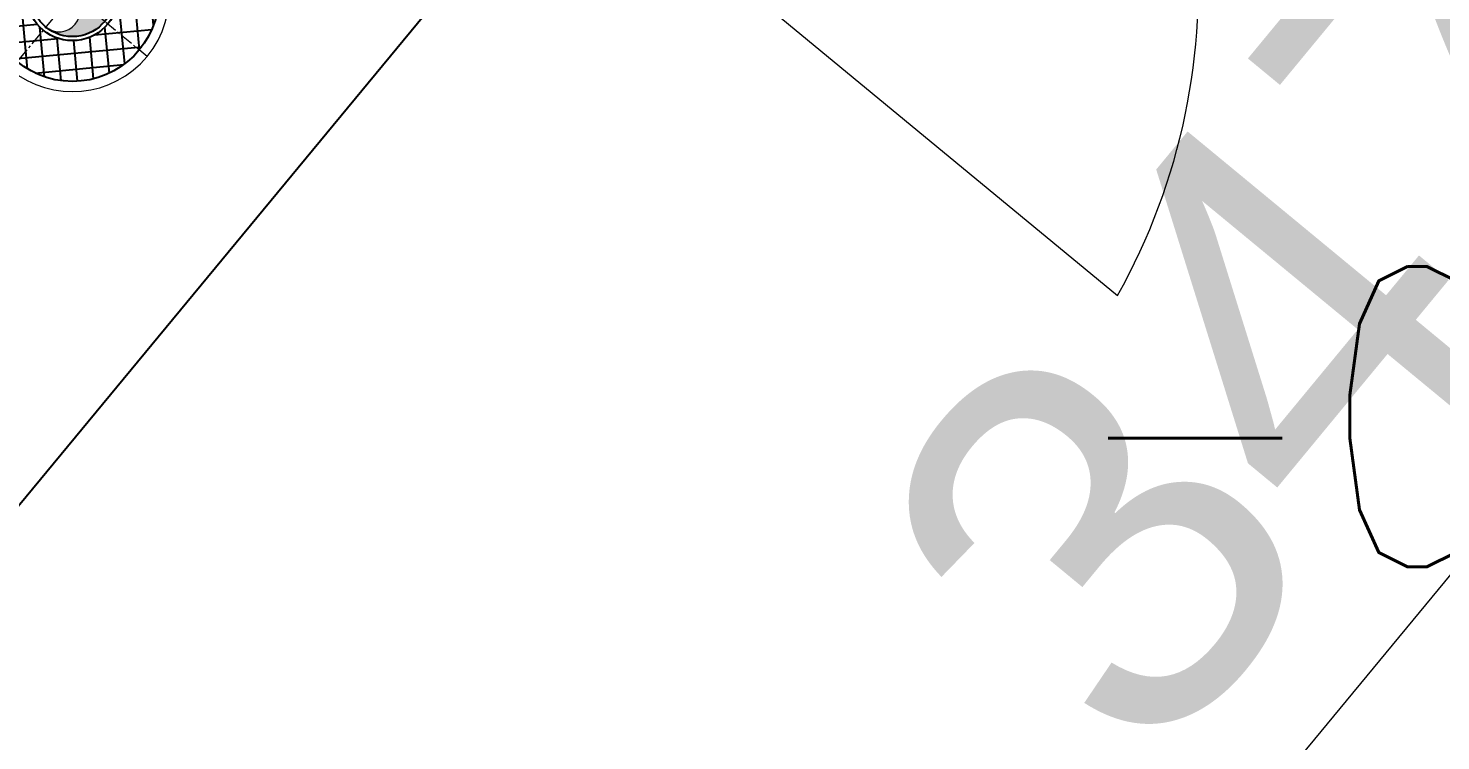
# Model space of a CAD drawing. Header units: millimetres. Extents: x -361681467 to 361175952, y -1292982 to 1550216.
# Drawn here: x -101639 to -100254, y 111462 to 112161 of the extents above; entities that cross this region are included whole.
import ezdxf
from ezdxf.enums import TextEntityAlignment as Align
from ezdxf.xclip import XClip

# ---------------------------------------------------------------- set-up
doc = ezdxf.new("R2010")
doc.units = ezdxf.units.MM
doc.header["$MEASUREMENT"] = 0
doc.header["$XCLIPFRAME"] = 0
doc.set_wipeout_variables(frame=1)
doc.linetypes.add('CENTER', pattern=[2, 1.25, -0.25, 0.25, -0.25])
for name, color, linetype, lineweight in [('KT-Chuviet', 255, 'Continuous', 15), ('KT-Net thay', 7, 'Continuous', 15), ('KT-Net truc', 18, 'Continuous', 15), ('SPE-MEP-HVAC', 140, 'Continuous', 0), ('SPE-MEP-M-SLAB OPENING', 4, 'Continuous', 0), ('SPE-MEP-Plumbing', 90, 'Continuous', 0)]:
    doc.layers.add(name, color=color, linetype=linetype, lineweight=lineweight)
for name, color, linetype in [('M-CHILLEDWTR-35CHW', 63, 'CHW'), ('M-GENERAL-15', 6, 'Continuous'), ('SPE-MEP-General', 71, 'Continuous'), ('Xref_NT1+NT2_MBDV Cot vach_220729$0$ccu12-Thay', 7, 'Continuous')]:
    doc.layers.add(name, color=color, linetype=linetype)
doc.styles.add('font unicode ccu', font='arial.ttf')
doc.styles.add('ROMANS', font='ROMANS.SHX')
doc.styles.get("Standard").update_dxf_attribs({"font": 'arial.ttf'})
doc.linetypes.add('CHW', pattern='A,10,-3.4,["CHW",Standard,S=1.8,R=0,X=-2.8,Y=-0.77],-3.4', length=16.8)
doc.dimstyles.new('SPE-DIM150', dxfattribs={"dimscale": 150, "dimtxt": 2.5, "dimasz": 2.5, "dimexe": 1.25, "dimexo": 0.625, "dimtad": 1, "dimdec": 0, "dimtxsty": 'Standard', "dimcen": 2.5, "dimadec": 0, "dimazin": 0, "dimtfac": 1, "dimtdec": 0, "dimtmove": 0, "dimatfit": 3, "dimldrblk": 'CLOSEDBLANK', "dimfxl": 1, "dimarcsym": 0})

# ---------------------------------------------------------------- blocks, each defined once
blk = doc.blocks.new('TAG CAO DO SAN')
at = {"layer": 'KT-Net thay', "flags": 128}
blk.add_lwpolyline([(1526701.778855525, -266095.2298759429), (1526701.778855525, -266566.6584041911), (1527644.63591202, -266566.6584041911), (1527644.63591202, -266095.2298759429)], close=True, dxfattribs=at)
blk.add_wipeout([(1526701.778855525, -266095.2298759429), (1527644.6359120198, -266095.2298759429), (1527644.6359120198, -266566.65840419114), (1526701.778855525, -266566.65840419114)]).dxf.layer = 'KT-Net thay'
at = {"layer": 'KT-Chuviet', "color": 31, "style": 'font unicode ccu', "width": 0.75}
blk.add_attdef('TÊNPHÒNG', text='', height=117.85713, dxfattribs=at).set_placement((1527175.308820772, -266213.4467624734), align=Align.MIDDLE_CENTER)
at = {"layer": 'KT-Chuviet', "color": 31, "ltscale": 15, "style": 'ROMANS', "width": 0.75, "flags": 8}
blk.add_attdef('CAO-DO', (1527091.943339912, -266507.7298381611), '', height=117.8571320618522, dxfattribs=at)
blk = doc.blocks.new('CHILLED-DN80')
at = {"layer": 'M-CHILLEDWTR-35CHW'}
for points in [[(-120, -90), (-79, -90, 1)], [(120.0000000000002, -90), (161.0000000000002, -90, 1)], [(-120.0000000000002, -131), (-120.0000000000002, -90, -1), (-161, -90, 0.4142135623730934)], [(-79, -90), (-120.0000000000002, -90), (-120.0000000000002, -131, 0.4142135623730966)], [(120, -131), (120, -90, -1), (79.00000000000024, -90, 0.4142135623730934)], [(161.0000000000002, -90), (120, -90), (120, -131, 0.4142135623730966)]]:
    blk.add_hatch(color=256, dxfattribs=at).paths.add_polyline_path(points)
at = {"layer": 'M-GENERAL-15'}
h = blk.add_hatch(dxfattribs=at)
h.set_pattern_fill('ANSI37', color=256, scale=5, style=0)
h.set_pattern_definition([(45, (479.9999999999998, 1382.5), (-11.22532015133644, 11.22532015133644), []), (135, (479.9999999999998, 1382.5), (-11.22532015133644, -11.22532015133644), [])])
edge = h.paths.add_edge_path()
edge.add_arc((-120, -90), 85, 0, 360)
edge = h.paths.add_edge_path(flags=17)
edge.add_arc((-120, -90), 45, 0, 360)
h = blk.add_hatch(dxfattribs=at)
h.set_pattern_fill('ANSI37', color=256, scale=5, style=0)
h.set_pattern_definition([(135, (-479.9999999999998, 1382.5), (11.22532015133644, 11.22532015133644), []), (45, (-479.9999999999998, 1382.5), (11.22532015133644, -11.22532015133644), [])])
edge = h.paths.add_edge_path()
edge.add_arc((120, -90), 85, 0, 360)
edge = h.paths.add_edge_path(flags=17)
edge.add_arc((120, -90), 45, 0, 360)
for p, q in [((255, 70), (-255, 70)), ((-255, -5), (-255, 70)), ((255, -5), (255, 70)), ((255, 65), (-255, 65)), ((-205.0153557292651, 30.38648551199913), (-215.0153557292652, 30.38648551199913)), ((-215.0153557292652, 17.88648551199912), (-215.0153557292652, 30.38648551199913)), ((-205.0153557292651, 17.88648551199912), (-205.0153557292651, 30.38648551199913)), ((-25.01535572926514, 30.38648551199913), (-35.01535572926514, 30.38648551199913)), ((-35.01535572926514, 17.88648551199912), (-35.01535572926514, 30.38648551199913)), ((-25.01535572926514, 17.88648551199912), (-25.01535572926514, 30.38648551199913)), ((25.01535572926514, 30.38648551199913), (35.01535572926514, 30.38648551199913)), ((25.01535572926514, 17.88648551199912), (25.01535572926514, 30.38648551199913)), ((35.01535572926514, 17.88648551199912), (35.01535572926514, 30.38648551199913)), ((205.0153557292651, 30.38648551199913), (215.0153557292652, 30.38648551199913)), ((205.0153557292651, 17.88648551199912), (205.0153557292651, 30.38648551199913)), ((215.0153557292652, 17.88648551199912), (215.0153557292652, 30.38648551199913)), ((-225, 17.88648551199912), (-225, 2.886485511999127)), ((-195, 17.88648551199912), (-225, 17.88648551199912)), ((-205.0153557292651, 26.14868763311279), (-215.0153557292652, 26.14868763311279)), ((-205.0153557292651, 22.0505446664265), (-215.0153557292652, 22.0505446664265)), ((-195, 17.88648551199912), (-195, 2.886485511999127)), ((-45, 17.88648551199912), (-45, 2.886485511999127)), ((-15, 17.88648551199912), (-45, 17.88648551199912)), ((-25.01535572926514, 26.14868763311279), (-35.01535572926514, 26.14868763311279)), ((-25.01535572926514, 22.0505446664265), (-35.01535572926514, 22.0505446664265)), ((-15, 17.88648551199912), (-15, 2.886485511999127)), ((15, 17.88648551199912), (15, 2.886485511999127)), ((15, 17.88648551199912), (45, 17.88648551199912)), ((25.01535572926514, 26.14868763311279), (35.01535572926514, 26.14868763311279)), ((25.01535572926514, 22.0505446664265), (35.01535572926514, 22.0505446664265)), ((45, 17.88648551199912), (45, 2.886485511999127)), ((195, 17.88648551199912), (195, 2.886485511999127)), ((195, 17.88648551199912), (225, 17.88648551199912)), ((205.0153557292651, 26.14868763311279), (215.0153557292652, 26.14868763311279)), ((205.0153557292651, 22.0505446664265), (215.0153557292652, 22.0505446664265)), ((225, 17.88648551199912), (225, 2.886485511999127)), ((255, 0), (-255, 0)), ((-230, 2.886485511999127), (-230, 0.3864855119991262)), ((-190, 2.886485511999127), (-230, 2.886485511999127)), ((-217.5, 2.886485511999127), (-217.5, 12.80903540654435)), ((-202.5, 2.886485511999127), (-202.5, 12.80903540654435)), ((-190, 2.886485511999127), (-190, 0.3864855119991262)), ((-50, 2.886485511999127), (-50, 0.3864855119991262)), ((-10, 2.886485511999127), (-50, 2.886485511999127)), ((-37.5, 2.886485511999127), (-37.5, 12.80903540654435)), ((-22.5, 2.886485511999127), (-22.5, 12.80903540654435)), ((-10, 2.886485511999127), (-10, 0.3864855119991262)), ((10, 2.886485511999127), (10, 0.3864855119991262)), ((10, 2.886485511999127), (50, 2.886485511999127)), ((22.5, 2.886485511999127), (22.5, 12.80903540654435)), ((37.5, 2.886485511999127), (37.5, 12.80903540654435)), ((50, 2.886485511999127), (50, 0.3864855119991262)), ((190, 2.886485511999127), (190, 0.3864855119991262)), ((190, 2.886485511999127), (230, 2.886485511999127)), ((202.5, 2.886485511999127), (202.5, 12.80903540654435)), ((217.5, 2.886485511999127), (217.5, 12.80903540654435)), ((230, 2.886485511999127), (230, 0.3864855119991262)), ((255, -5), (-255, -5)), ((-215, -90), (-215, -5)), ((-205, -7.208456203754394), (-215, -7.208456203754394)), ((-205, -11.70845620387081), (-215, -11.70845620387081)), ((-205, -90), (-205, -5)), ((-35, -90), (-35, -5)), ((-25, -7.208456203754394), (-35, -7.208456203754394)), ((-25, -11.70845620387081), (-35, -11.70845620387081)), ((-25, -90), (-25, -5)), ((25, -90), (25, -5)), ((25, -7.208456203754394), (35, -7.208456203754394)), ((25, -11.70845620387081), (35, -11.70845620387081)), ((35, -90), (35, -5)), ((205, -90), (205, -5)), ((205, -7.208456203754394), (215, -7.208456203754394)), ((205, -11.70845620387081), (215, -11.70845620387081)), ((215, -90), (215, -5)), ((-205, -16.2084562038417), (-215, -16.2084562038417)), ((-205, -20.7084562038126), (-215, -20.7084562038126)), ((-205, -24.20845620387081), (-215, -24.20845620387081)), ((-25, -16.2084562038417), (-35, -16.2084562038417)), ((-25, -20.7084562038126), (-35, -20.7084562038126)), ((-25, -24.20845620387081), (-35, -24.20845620387081)), ((25, -16.2084562038417), (35, -16.2084562038417)), ((25, -20.7084562038126), (35, -20.7084562038126)), ((25, -24.20845620387081), (35, -24.20845620387081)), ((205, -16.2084562038417), (215, -16.2084562038417)), ((205, -20.7084562038126), (215, -20.7084562038126)), ((205, -24.20845620387081), (215, -24.20845620387081))]:
    blk.add_line(p, q)
at = {"color": 8, "linetype": 'CENTER', "ltscale": 10}
for p, q in [((-120.0000000000002, -185), (-120.0000000000002, 10)), ((120.0000000000002, -185), (120.0000000000002, 10)), ((230, -90), (-230, -90))]:
    blk.add_line(p, q, dxfattribs=at)
for centre, radius, start, end in [((-224.1164661725634, 11.11364769662941), 6.830224308027936, 14.37211440870547, 97.43240780288477), ((-210, 9.8085627486671), 8.077922763320782, 21.80452221175207, 158.1954777882479), ((-195.8835338275821, 11.11364769662941), 6.830224308027936, 82.56759219710555, 165.6278855912945), ((-44.11646617256337, 11.11364769662941), 6.830224308027936, 14.37211440870547, 97.43240780288477), ((-30, 9.8085627486671), 8.077922763320782, 21.80452221175207, 158.1954777882479), ((-15.88353382758214, 11.11364769662941), 6.830224308027936, 82.56759219710555, 165.6278855912945), ((15.88353382758214, 11.11364769662941), 6.830224308027936, 14.37211440870547, 97.43240780289122), ((30, 9.8085627486671), 8.077922763320782, 21.80452221175207, 158.1954777882479), ((44.11646617256337, 11.11364769662941), 6.830224308027936, 82.56759219711523, 165.6278855912945), ((195.8835338275821, 11.11364769662941), 6.830224308027936, 14.37211440870547, 97.43240780289122), ((210, 9.8085627486671), 8.077922763320782, 21.80452221175207, 158.1954777882479), ((224.1164661725634, 11.11364769662941), 6.830224308027936, 82.56759219711523, 165.6278855912945), ((-120, -90), 95, 180, 0), ((120, -90), 95, 180, 0)]:
    blk.add_arc(centre, radius, start, end)
at = {"color": 2}
for centre, start, end in [((-99.5, -90), 0, 180), ((140.5000000000002, -90), 0, 180), ((-140.5, -90), 180, 0), ((99.50000000000023, -90), 180, 0)]:
    blk.add_arc(centre, 20.5, start, end, dxfattribs=at)
at = {"layer": 'M-CHILLEDWTR-35CHW'}
for centre, radius in [((-120, -90), 85), ((120, -90), 85), ((-120, -90), 45), ((-120, -90), 41), ((120, -90), 45), ((120.0000000000002, -90), 41)]:
    blk.add_circle(centre, radius, dxfattribs=at)
blk = doc.blocks.new('*U393')
blk.add_blockref('CHILLED-DN80', (255, 5))
blk = doc.blocks.new('*D373')
at = {"layer": 'Defpoints', "color": 0, "transparency": 16777216}
for p in [(-3279.282836247701, -488.260684681125), (195.7171637522988, -488.260684681125), (195.7171637522987, -1613.260684681125)]:
    blk.add_point(p, dxfattribs=at)
at = {"layer": 'SPE-MEP-Plumbing', "color": 0, "lineweight": -2, "transparency": 16777216}
for p, q in [((-3279.282836247701, -582.010684681125), (-3279.282836247701, -1800.760684681125)), ((195.7171637522988, -582.010684681125), (195.7171637522987, -1800.760684681125)), ((-2904.282836247701, -1613.260684681125), (-179.2828362477013, -1613.260684681125))]:
    blk.add_line(p, q, dxfattribs=at)
at = {"layer": 'SPE-MEP-Plumbing', "color": 0, "transparency": 16777216}
for points in [[(-2904.282836247701, -1550.760684681125), (-2904.282836247701, -1675.760684681125), (-3279.282836247701, -1613.260684681125)], [(-179.2828362477013, -1550.760684681125), (-179.2828362477013, -1675.760684681125), (195.7171637522987, -1613.260684681125)]]:
    blk.add_solid(points, dxfattribs=at)
at = {"layer": 'SPE-MEP-Plumbing', "color": 0, "transparency": 16777216, "insert": (-1541.782836247701, -1327.91791524047), "char_height": 375, "attachment_point": 5}
blk.add_mtext('3475', dxfattribs=at)
blk = doc.blocks.new('_ClosedBlank')
at = {"linetype": 'ByBlock', "lineweight": -2}
for p, q in [((-1, 0.1666666666666666), (0, 0)), ((-1, 0.1666666666666666), (-1, -0.1666666666666666)), ((0, 0), (-1, -0.1666666666666666))]:
    blk.add_line(p, q, dxfattribs=at)
blk = doc.blocks.new('A$C6875068B')
at = {"layer": 'SPE-MEP-General', "elevation": -2.726043939760657e-08}
blk.add_lwpolyline([(-3277.351641275774, -487.2009751338046), (192.4607471595373, -488.6778462089133), (192.6876395145373, -36.89263085182756), (-3277.351641275774, -36.93387368158437)], close=True, dxfattribs=at)
at = {"layer": 'SPE-MEP-Plumbing'}
blk.add_line((-1775.658056172397, -687.2009751338046, -2.726043939760657e-08), (-1775.658056172397, -1187.200975133805, -2.726043939760657e-08), dxfattribs=at)
blk.add_arc((-1885.821129572956, -577.0379017333034, -2.726043939760657e-08), 620.028127493102, 280.2343244934461, 349.7656755088672, dxfattribs=at)
at = {"layer": 'SPE-MEP-M-SLAB OPENING'}
blk.add_blockref('*U393', (-2575.453996283657, -124.302621165989, -2.726043939760657e-08), dxfattribs=at)
at = {"layer": 'SPE-MEP-Plumbing'}
dim = blk.add_linear_dim(base=(195.7171637522987, -1613.260684681125, -7.729129062970413e-08), p1=(-3279.282836247701, -488.260684681125, -7.729129062970413e-08), p2=(195.7171637522988, -488.260684681125, -7.729129062970413e-08), dimstyle='SPE-DIM150', dxfattribs=at)
dim.commit()
dim.dimension.update_dxf_attribs({"geometry": '*D373', "text_midpoint": (-1541.782836247701, -1327.91791524047, -7.729129062970413e-08)})
blk = doc.blocks.new('A$C37EB1297')
at = {"layer": 'SPE-MEP-HVAC', "color": 1}
blk.add_blockref('A$C6875068B', (-23580.66185180043, 1719.887144892244, -0.04473286166037838), dxfattribs=at)

msp = doc.modelspace()

# ---------------------------------------------------------------- linework, layer by layer
at = {"layer": 'Xref_NT1+NT2_MBDV Cot vach_220729$0$ccu12-Thay', "extrusion": (-3.811648262644351e-21, -3.294527862871537e-06, 0.9999999999945731), "elevation": 20.0169668493493}
for points in [[(-50734.52229381117, 137616.8250205478), (-52967.97201859664, 139461.1956013079), (-50453.97509172471, 142505.374115745, 0.4007244432989343), (-51118.8672954881, 150774.0258233213), (-65796.96027068907, 162894.2174855632, 0.2722581418084932), (-70938.62161325636, 163595.0322639783, 0.1142959565560047), (-74918.57932421728, 160636.4828762903, -0.0002466793640127702), (-76490.29903489839, 158725.9021153911), (-81646.63641599107, 152482.1349205668, 0.3804795218769054), (-81585.2848661777, 152085.2408082541), (-81276.8547908675, 151830.5271900183, -0.4171341467985661), (-81238.74972418457, 151408.834815954), (-87543.23551033264, 143769.163208941, -0.4171334117922583), (-87964.52676315093, 143726.858549124), (-88272.95709316284, 143981.5714170285, 0.411319464116972), (-88696.32350402052, 143943.2993521228), (-102523.2753264644, 127202.7820612923, 0.07162935057242807), (-103367.6474719193, 125433.1471760394, 0.05031287392530814), (-106100.2326673614, 113163.4442273929, 0.02099832462840379), (-106509.0149123253, 107836.5785892671, 0.5040675328876116), (-100690.9839574264, 104089.9291708071), (-92174.473932398, 107350.9651998861, 0.08027122795002145), (-88480.69633073286, 109650.7609497556), (-67785.65573123917, 134710.2179712527, -0.4142135623113439), (-66380.76586139298, 134844.2271888022), (-58207.57047994912, 128094.4955387466, 0.4147698612365357), (-55386.57232505341, 128366.2871560075), (-50233.29981375313, 134606.3378201979)], [(-50799.52380489395, 137538.1111175215), (-53111.68944570335, 139447.4848716869), (-50532.95744752396, 142570.0505595919, 0.4006087106145775), (-51185.37052005774, 150696.5519351954), (-65861.04357894736, 162814.7453917066, 0.27215307302181), (-70898.50274583856, 163501.1590287742, 0.1142585199941303), (-74840.23290090996, 160571.033755713, -0.0002466046590047431), (-76411.5409410053, 158660.9541146193), (-81563.74123190521, 152422.1964888197, 0.3728500293297324), (-81520.28126925271, 152163.9529887568), (-81211.85119394239, 151909.2393705209, -0.4167191089951626), (-81160.3247497807, 151343.483176904), (-87464.21086055691, 143704.5382465886, -0.4167475188202127), (-88029.530140996, 143648.1461876971), (-88337.96054432966, 143902.8591161532, 0.410662310004542), (-88617.96788873593, 143877.8640554462), (-102441.2317625835, 127141.8118244522, 0.0714695472799647), (-103270.454069695, 125401.9170405578, 0.05031646536410124), (-105998.8660241839, 113151.3662050544, 0.02097820715458719), (-106406.8153630653, 107838.1544276322, 0.5036753493206596), (-100727.2952838316, 104185.3367445394), (-92212.45839090356, 107445.732118697, 0.08008678184911673), (-88554.07528654483, 109722.2225052568), (-67864.36797193481, 134775.2214952906, -0.4142135623113425), (-66315.76233737128, 134922.9394295113), (-58142.56695592387, 128173.2077794527, 0.4147846164114981), (-55465.34707916206, 128431.214983124), (-50312.01202746599, 134671.341376909)], [(-50863.19854669235, 137461.0038723567), (-53252.47340457622, 139434.0539967127), (-50610.3299397169, 142633.4041159639, 0.4004924014849747), (-51250.52899281206, 150620.6698561563), (-65923.80978251142, 162736.8879360881, 0.2720467993061728), (-70859.20664398264, 163409.2001152299, 0.1142211489540546), (-74763.48802107204, 160506.9176373673, -0.0002465311101676467), (-76334.39040787872, 158597.3317898128), (-81481.27708872808, 152365.0083714096, 0.3559956245310877), (-81456.60448418697, 152241.058546557), (-81148.17440887654, 151986.3449283211, -0.4164431346374052), (-81083.46388305846, 151279.509868927), (-87386.83328989956, 143641.1910718946, -0.416490919468385), (-88093.20671145352, 143571.0404526654), (-88401.63718661235, 143825.7534404373, 0.4092024734206306), (-88541.31703712652, 143813.636749752), (-102360.838301908, 127082.1157569216, 0.0713094919535241), (-103175.2426627511, 125371.3299160144, 0.05032001842866844), (-105899.5684121165, 113139.5347115855, 0.02095821368652656), (-106306.6994730996, 107839.7548263151, 0.5032768714039628), (-100762.8631635689, 104278.7977940893), (-92249.67295845851, 107538.5626390411, 0.0799040677595695), (-88625.93681214578, 109792.2492464334), (-67941.47358869943, 134838.8982089569, -0.4142135623113463), (-66252.08562372079, 135000.045046289), (-58078.89024226989, 128250.3133962276, 0.4148002712132617), (-55542.51558450982, 128494.8155455789), (-50389.11761779856, 134735.0181225817)]]:
    msp.add_lwpolyline(points, format="xyb", dxfattribs=at)

# ---------------------------------------------------------------- next in the draw order: block references
at = {"layer": 'KT-Net truc'}
ref = msp.add_blockref('TAG CAO DO SAN', (-3918347.693028773, 778491.5944399253, 45.02249702161953), dxfattribs=dict(at, xscale=2.5, yscale=2.5, zscale=2.5))
XClip(ref).set_block_clipping_path([(1526674.1636322693, -266330.9441400666), (1527644.6359120195, -266095.2298759429)])
ref.add_attrib('CAO-DO', '-0.030', (-100617.8346789924, 111632.9841842131, 45.02249702161953), dxfattribs={"layer": 'KT-Chuviet', "color": 31, "ltscale": 15, "height": 294.6428301546305, "style": 'ROMANS', "width": 0.7500000000000001})

# ---------------------------------------------------------------- next in the draw order: block references
at = {"layer": 'SPE-MEP-General', "rotation": 50.45579065114687}
msp.add_blockref('A$C37EB1297', (-84016.38311151628, 131113.0514805122, 20.37692758641665), dxfattribs=at)

doc.saveas('drawing.dxf')
